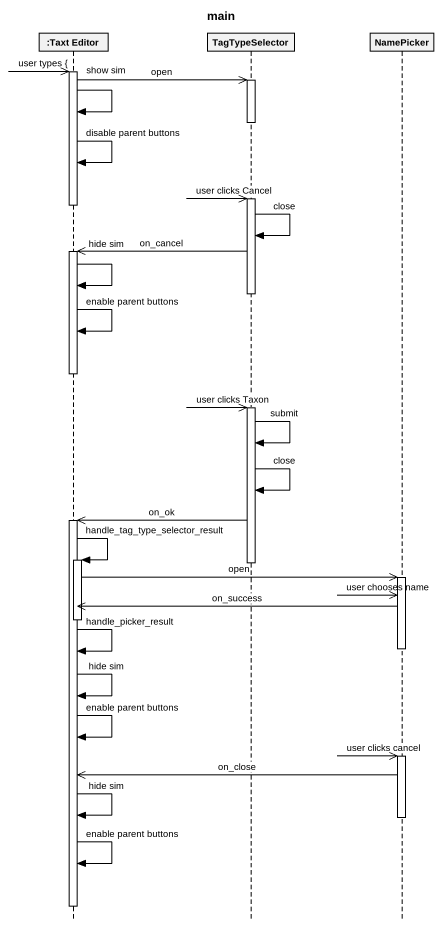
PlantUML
@startuml
title main
hide footbox
participant ":Taxt Editor" as Taxt_Editor
participant TagTypeSelector
participant NamePicker

Taxt_Editor ->> Taxt_Editor : user types {
activate Taxt_Editor
Taxt_Editor ->> TagTypeSelector : open
activate TagTypeSelector
Taxt_Editor -> Taxt_Editor : show sim
deactivate TagTypeSelector
Taxt_Editor -> Taxt_Editor : disable parent buttons
TagTypeSelector ->> TagTypeSelector : user clicks Cancel
activate TagTypeSelector
deactivate Taxt_Editor
TagTypeSelector -> TagTypeSelector : close
TagTypeSelector ->> Taxt_Editor : on_cancel
activate Taxt_Editor
Taxt_Editor -> Taxt_Editor : hide sim
deactivate TagTypeSelector
Taxt_Editor -> Taxt_Editor : enable parent buttons
deactivate Taxt_Editor
TagTypeSelector ->> TagTypeSelector : user clicks Taxon
activate TagTypeSelector
TagTypeSelector -> TagTypeSelector : submit
TagTypeSelector -> TagTypeSelector : close
TagTypeSelector ->> Taxt_Editor : on_ok
activate Taxt_Editor
Taxt_Editor -> Taxt_Editor : handle_tag_type_selector_result
activate Taxt_Editor
deactivate TagTypeSelector
Taxt_Editor ->> NamePicker : open
activate NamePicker
NamePicker ->> NamePicker : user chooses name
NamePicker ->> Taxt_Editor : on_success
deactivate Taxt_Editor
deactivate NamePicker
Taxt_Editor -> Taxt_Editor : handle_picker_result
Taxt_Editor -> Taxt_Editor : hide sim
Taxt_Editor -> Taxt_Editor : enable parent buttons
NamePicker ->> NamePicker : user clicks cancel
activate NamePicker
NamePicker ->> Taxt_Editor : on_close
Taxt_Editor -> Taxt_Editor : hide sim
deactivate NamePicker
Taxt_Editor -> Taxt_Editor : enable parent buttons
deactivate Taxt_Editor
@enduml
